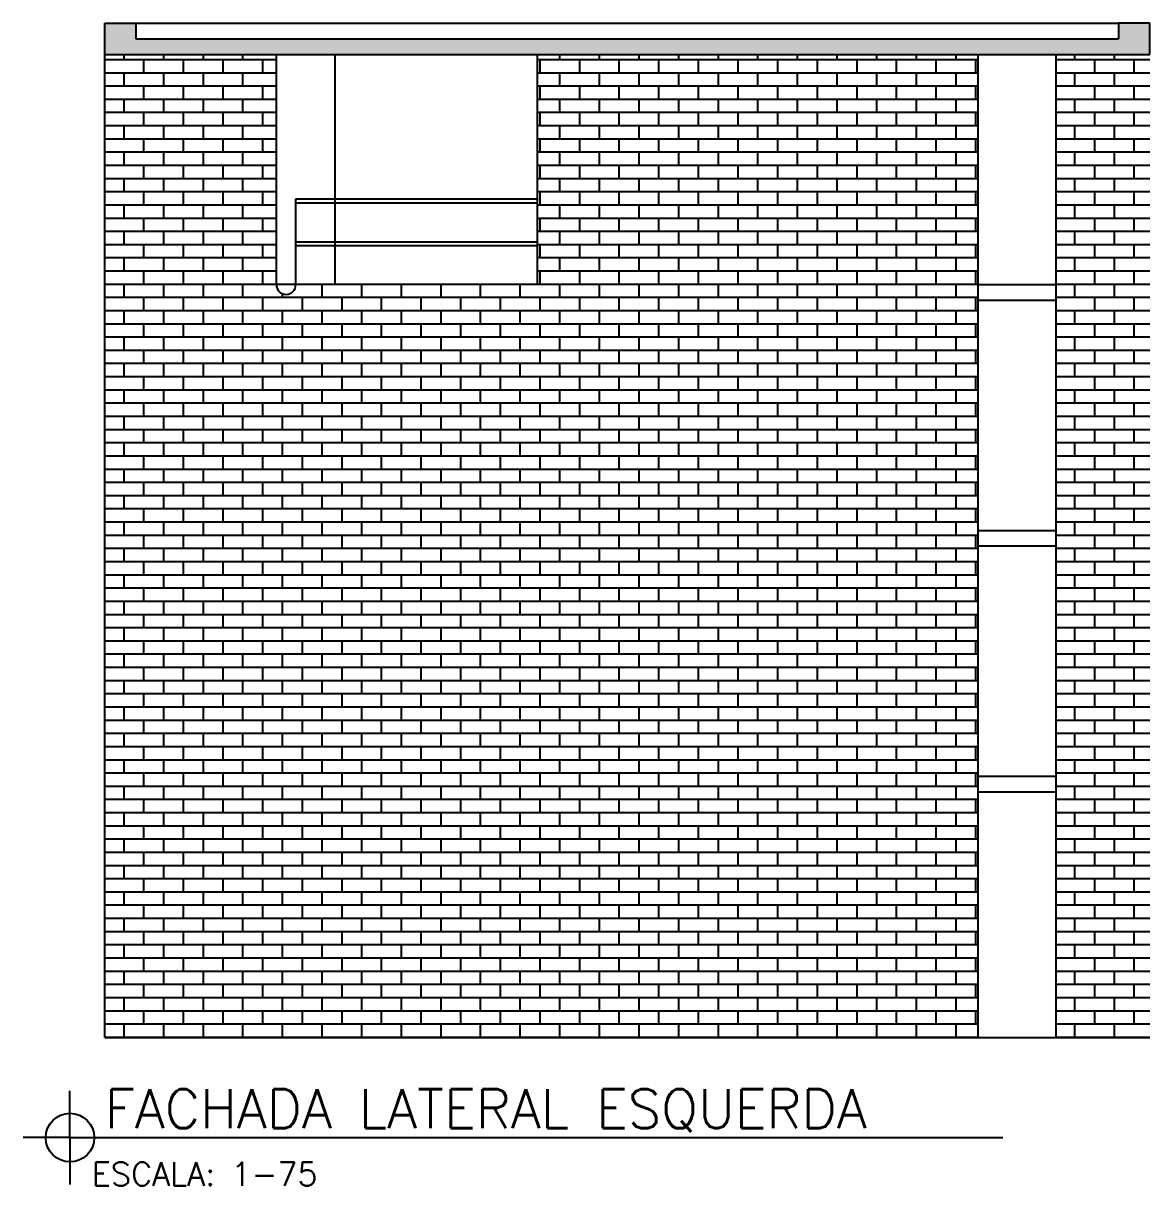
# Model space of a CAD drawing. Header units: millimetres. Extents: x 4 to 107, y -19 to 38.
# Drawn here: x 69.06 to 83.51, y 23.33 to 38.23 of the extents above; entities that cross this region are included whole.
import ezdxf

# ---------------------------------------------------------------- set-up
doc = ezdxf.new("R2010")
doc.units = ezdxf.units.MM
for name, color, linetype in [('ALVENARIA', 4, 'Continuous'), ('CAIXILHOS', 1, 'Continuous'), ('HACHURA', 253, 'Continuous'), ('TEXTOS', 2, 'Continuous')]:
    doc.layers.add(name, color=color, linetype=linetype)
doc.styles.add('Simples padrao', font='simplex.shx', dxfattribs={"height": 0.025})

msp = doc.modelspace()

# ---------------------------------------------------------------- hatches: boundary and pattern name
at = {"layer": 'HACHURA', "ltscale": 0.025}
h = msp.add_hatch(color=256, dxfattribs=at)
h.dxf.hatch_style = 1
h.paths.add_polyline_path([(83.51, 38.23), (83.11, 38.23), (83.11, 38.03), (70.51, 38.03), (70.51, 38.23), (70.11, 38.23), (70.11, 37.83), (83.51, 37.83)])
h = msp.add_hatch(dxfattribs=at)
h.set_pattern_fill('AR-BRSTD', color=256, scale=0.0025)
h.paths.add_polyline_path([(81.31, 37.83), (75.66, 37.83), (75.66, 34.88), (72.56, 34.88, -1), (72.31, 34.88), (72.31, 37.83), (70.11, 37.83), (70.11, 25.23), (81.31, 25.23)])
h.paths.add_polyline_path([(83.51, 37.83), (82.31, 37.83), (82.31, 25.23), (83.51, 25.23)])

# ---------------------------------------------------------------- linework, layer by layer
at = {"layer": 'ALVENARIA', "ltscale": 0.025}
for p, q in [((70.11, 37.83), (70.11, 38.23)), ((70.11, 38.23), (70.51, 38.23)), ((70.51, 38.23), (70.51, 38.03)), ((83.51, 38.23), (83.11, 38.23)), ((83.11, 38.23), (83.11, 38.03)), ((83.51, 37.83), (83.51, 38.23)), ((70.51, 38.03), (83.11, 38.03)), ((70.11, 25.23), (70.11, 37.83)), ((70.11, 37.83), (83.51, 37.83)), ((72.31, 34.88), (72.31, 37.83)), ((75.66, 34.88), (75.66, 37.83)), ((81.31, 25.23), (81.31, 37.83)), ((82.31, 25.23), (82.31, 37.83)), ((72.56, 34.88), (72.56, 35.98)), ((72.56, 34.88), (72.31, 34.88)), ((75.66, 34.88), (72.56, 34.88)), ((70.11, 25.23), (83.51, 25.23))]:
    msp.add_line(p, q, dxfattribs=at)
at = {"layer": 'ALVENARIA', "color": 1, "ltscale": 0.025}
for p, q in [((70.51, 38.23), (83.11, 38.23)), ((73.06, 37.83), (73.06, 34.88))]:
    msp.add_line(p, q, dxfattribs=at)
at = {"layer": 'ALVENARIA', "ltscale": 0.025}
msp.add_arc((72.435, 34.88), 0.125, 180, 0, dxfattribs=at)
at = {"layer": 'CAIXILHOS', "ltscale": 0.025}
for p, q in [((72.56, 35.98), (75.66, 35.98)), ((72.56, 35.93), (75.66, 35.93)), ((72.56, 35.43), (75.66, 35.43)), ((72.56, 35.38), (75.66, 35.38)), ((81.31, 34.88), (82.31, 34.88)), ((81.31, 34.68), (82.31, 34.68)), ((81.31, 31.73), (82.31, 31.73)), ((81.31, 31.53), (82.31, 31.53)), ((81.31, 28.58), (82.31, 28.58)), ((81.31, 28.38), (82.31, 28.38))]:
    msp.add_line(p, q, dxfattribs=at)
at = {"layer": 'TEXTOS'}
for q in [(69.664, 24.546), (69.064, 23.946), (69.664, 23.346), (81.627, 23.946)]:
    msp.add_line((69.664, 23.946), q, dxfattribs=at)
msp.add_circle((69.664, 23.946), 0.311, dxfattribs=at)

# ---------------------------------------------------------------- texts
at = {"layer": 'TEXTOS', "attachment_point": 1, "style": 'Simples padrao'}
for s, width, heights, insert, char_height in [('FACHADA LATERAL ESQUERDA', 12.38163, [0.5], (70.11, 24.566), 0.5), ('ESCALA: 1-75', 5.45919, [0], (69.945, 23.629), 0.3)]:
    msp.add_mtext_dynamic_manual_height_columns(s, width=width, gutter_width=0.125, heights=heights, dxfattribs=dict(at, insert=insert, char_height=char_height))

doc.saveas('drawing.dxf')
